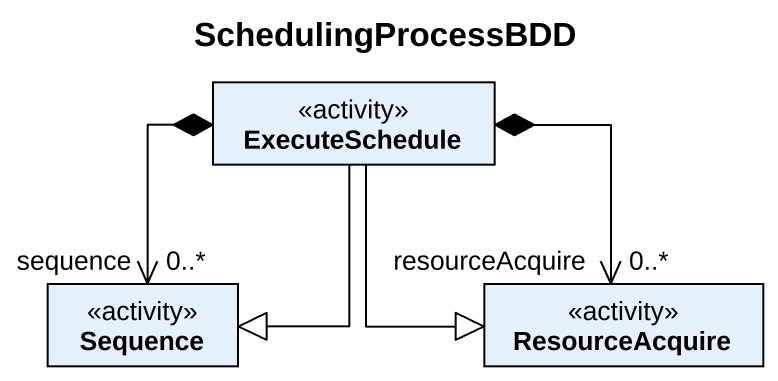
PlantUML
@startuml
title SchedulingProcessBDD
hide circle
hide empty members
class ExecuteSchedule <<activity>>
class Sequence <<activity>>
class ResourceAcquire <<activity>>
ExecuteSchedule *--> "0..*\nsequence" Sequence
ExecuteSchedule --|> Sequence
ExecuteSchedule *--> "0..*\nresourceAcquire" ResourceAcquire
ExecuteSchedule --|> ResourceAcquire
@enduml
